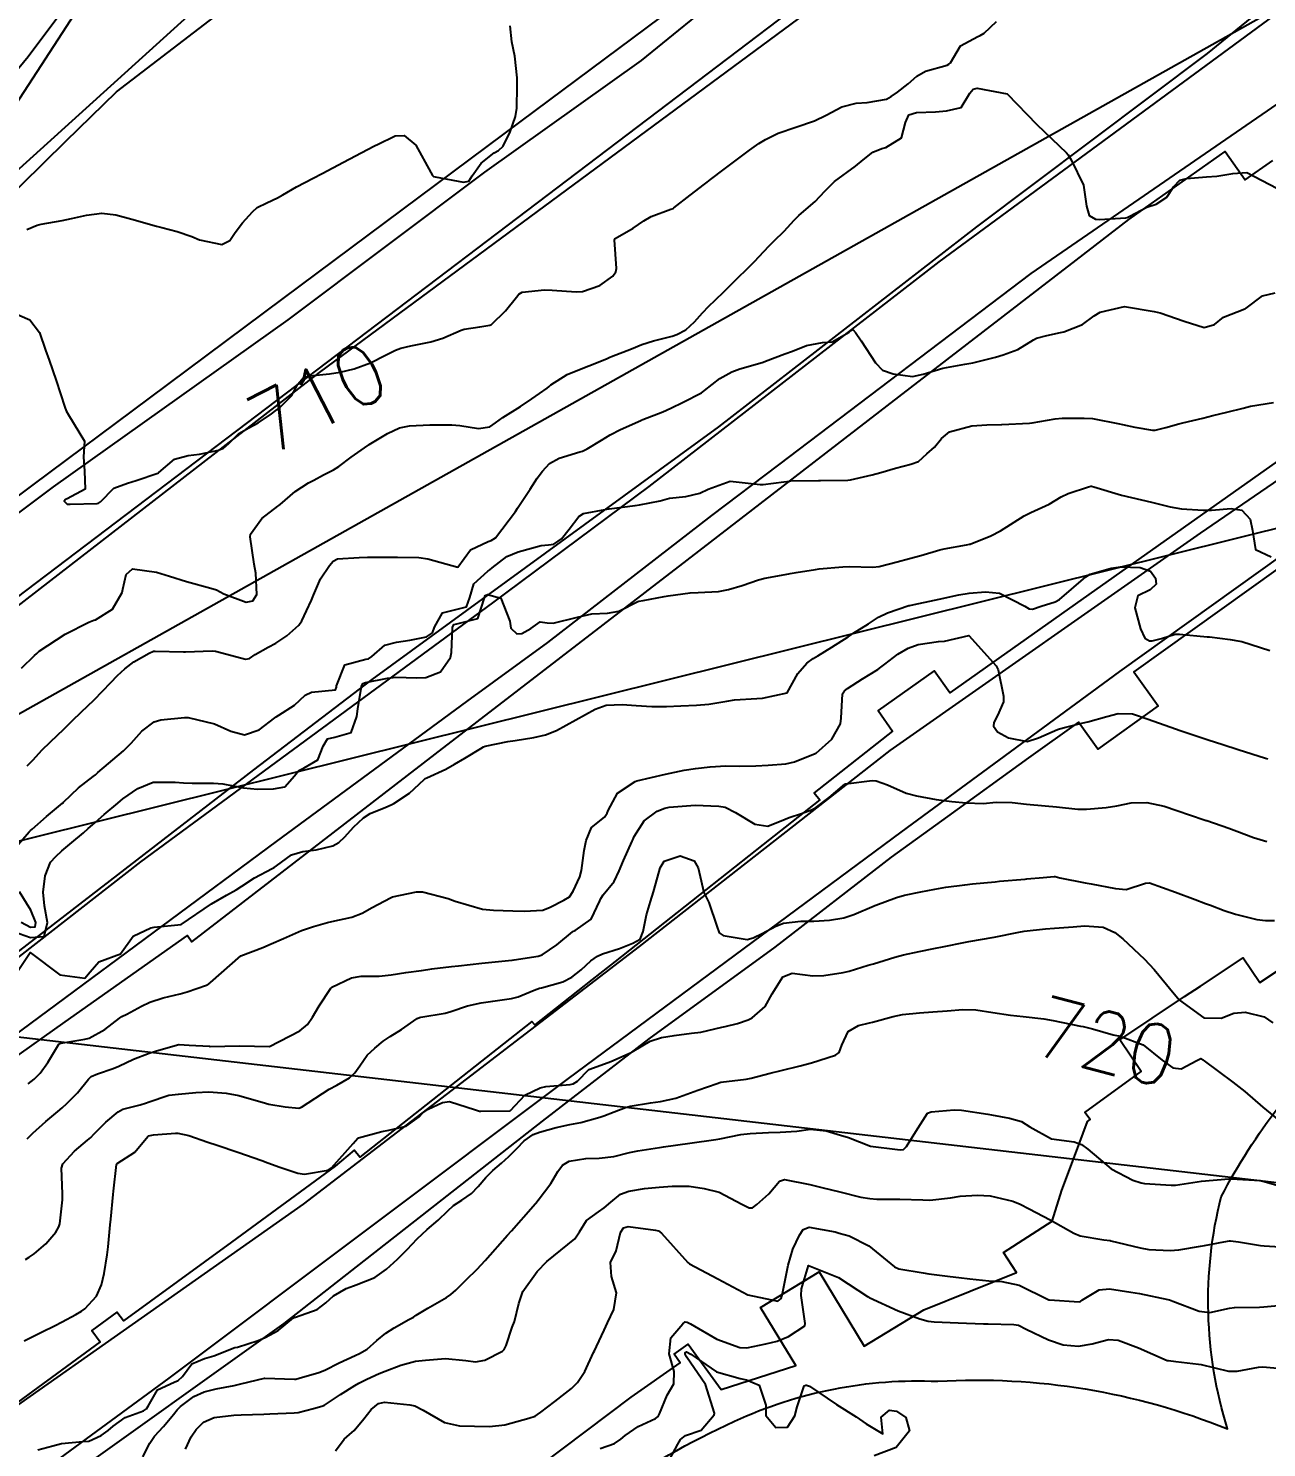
# Model space of a CAD drawing. Header units: metres. Extents: x 286371 to 293043, y 7462578 to 7466404.
# Drawn here: x 291784.8 to 291867.1, y 7463232.4 to 7463326.7 of the extents above; entities that cross this region are included whole.
import ezdxf
from ezdxf.enums import TextEntityAlignment as Align

# ---------------------------------------------------------------- set-up
doc = ezdxf.new("R2010")
doc.units = ezdxf.units.M
doc.header["$MEASUREMENT"] = 0
doc.linetypes.add('CONTINUO', pattern=[0])
for name, color, linetype in [('Cotas', 45, 'Continuous'), ('Curvas de Nivel 1m', 11, 'Continuous'), ('Curvas de Nivel 5m', 15, 'Continuous'), ('Edificações', 30, 'Continuous'), ('TEXTO', 45, 'Continuous'), ('Vias primárias', 230, 'Continuous')]:
    doc.layers.add(name, color=color, linetype=linetype)
doc.styles.add('Style-STANDARD', font='STANDARD.shx')

msp = doc.modelspace()

# ---------------------------------------------------------------- linework, layer by layer
at = {"layer": 'Curvas de Nivel 1m', "flags": 128}
for points, elevation in [([(291784.731, 7463313.309), (291785.406, 7463313.581), (291785.689, 7463313.657), (291787.066, 7463313.901), (291787.695, 7463314.026), (291788.701, 7463314.248), (291789.701, 7463314.382), (291790.649, 7463314.271), (291791.696, 7463313.99), (291793.346, 7463313.523), (291793.688, 7463313.426), (291794.704, 7463313.159), (291795.679, 7463312.83), (291796.188, 7463312.625), (291797.672, 7463312.3), (291798.207, 7463312.575), (291798.569, 7463313.101), (291799.051, 7463313.737), (291799.705, 7463314.476), (291800.029, 7463314.76), (291800.663, 7463315.07), (291801.373, 7463315.406), (291801.722, 7463315.605), (291802.628, 7463316.143), (291803.739, 7463316.709), (291804.336, 7463317.013), (291805.756, 7463317.764), (291806.547, 7463318.188), (291807.772, 7463318.837), (291807.851, 7463318.875), (291808.008, 7463318.951), (291809.2, 7463319.516), (291809.783, 7463319.552), (291810.57, 7463318.913), (291811.561, 7463317.083), (291811.669, 7463316.896), (291811.743, 7463316.826), (291811.845, 7463316.79), (291813.736, 7463316.442), (291814.09, 7463316.507), (291814.298, 7463316.856), (291814.898, 7463317.7), (291815.765, 7463318.402), (291816.046, 7463318.552), (291816.37, 7463318.826), (291816.822, 7463319.786), (291817.171, 7463320.814), (291817.265, 7463321.36), (291817.296, 7463322.813), (291817.288, 7463323.367), (291817.126, 7463324.816), (291816.934, 7463325.763), (291816.825, 7463326.82)], 709), ([(291784.372, 7463284.182), (291785.25, 7463285.021), (291785.396, 7463285.158), (291785.56, 7463285.3), (291787.271, 7463286.425), (291788.857, 7463287.241), (291789.169, 7463287.353), (291789.286, 7463287.392), (291790.418, 7463288.097), (291791.051, 7463289.208), (291791.104, 7463289.421), (291791.332, 7463290.404), (291791.755, 7463290.781), (291793.335, 7463290.544), (291794.202, 7463290.291), (291795.326, 7463289.932), (291796.95, 7463289.49), (291797.318, 7463289.368), (291797.814, 7463289.107), (291799.306, 7463288.563), (291799.737, 7463288.648), (291799.994, 7463289.074), (291799.929, 7463290.481), (291799.835, 7463291.077), (291799.564, 7463292.889), (291799.592, 7463293.081), (291800.346, 7463294.113), (291801.402, 7463294.931), (291801.472, 7463294.985), (291801.551, 7463295.052), (291802.549, 7463295.906), (291803.426, 7463296.48), (291803.779, 7463296.669), (291804.434, 7463297.009), (291805.088, 7463297.351), (291805.443, 7463297.571), (291806.259, 7463298.175), (291807.376, 7463298.966), (291807.428, 7463299.001), (291807.465, 7463299.023), (291808.67, 7463299.753), (291809.482, 7463300.14), (291810.152, 7463300.256), (291811.485, 7463300.326), (291812.955, 7463300.344), (291813.485, 7463300.284), (291814.732, 7463300.099), (291815.485, 7463300.204), (291815.861, 7463300.456), (291816.344, 7463300.822), (291817.505, 7463301.553), (291818.256, 7463302.051), (291819.274, 7463302.778), (291819.413, 7463302.889), (291819.527, 7463302.981), (291820.617, 7463303.679), (291821.544, 7463304.061), (291822.042, 7463304.242), (291823.216, 7463304.72), (291823.455, 7463304.816), (291823.556, 7463304.86), (291824.874, 7463305.385), (291825.569, 7463305.658), (291826.334, 7463305.912), (291827.578, 7463306.228), (291827.896, 7463306.333), (291828.484, 7463306.641), (291829.062, 7463307.162), (291829.601, 7463307.764), (291830.019, 7463308.207), (291830.43, 7463308.612), (291831.034, 7463309.192), (291831.632, 7463309.788), (291832.037, 7463310.189), (291832.443, 7463310.582), (291833.046, 7463311.18), (291833.663, 7463311.835), (291834.018, 7463312.21), (291834.367, 7463312.554), (291835.027, 7463313.201), (291835.695, 7463313.925), (291835.99, 7463314.24), (291836.324, 7463314.525), (291837.075, 7463315.152), (291837.724, 7463315.855), (291838.374, 7463316.492), (291839.75, 7463317.504), (291840.275, 7463317.938), (291840.915, 7463318.447), (291841.515, 7463318.691), (291841.769, 7463318.748), (291842.808, 7463319.39), (291843.089, 7463320.415), (291843.307, 7463320.907), (291843.804, 7463321.07), (291845.067, 7463321.124), (291845.806, 7463321.175), (291846.777, 7463321.393), (291847.361, 7463322.351), (291847.566, 7463322.611), (291847.829, 7463322.681), (291849.824, 7463322.314), (291851.794, 7463320.284), (291853.766, 7463318.384), (291853.871, 7463318.253), (291854.084, 7463317.924), (291854.899, 7463316.237), (291855.097, 7463314.85), (291855.275, 7463314.231), (291855.701, 7463313.988), (291855.958, 7463313.962), (291857.702, 7463314.087), (291857.791, 7463314.105), (291857.981, 7463314.19), (291859.099, 7463314.787), (291859.716, 7463314.977), (291860.428, 7463315.449), (291860.905, 7463316.147), (291861.3, 7463316.582), (291861.742, 7463316.692), (291863.064, 7463316.795), (291863.745, 7463316.852), (291864.812, 7463317.025), (291865.749, 7463317.079), (291867.734, 7463316.044)], 711), ([(291784.757, 7463277.693), (291785.146, 7463278.1), (291785.724, 7463278.727), (291786.299, 7463279.287), (291786.748, 7463279.704), (291787.177, 7463280.122), (291787.753, 7463280.698), (291788.335, 7463281.257), (291789.207, 7463282.084), (291790.305, 7463283.218), (291790.759, 7463283.684), (291791.238, 7463284.13), (291791.842, 7463284.598), (291792.861, 7463285.18), (291793.137, 7463285.295), (291793.256, 7463285.314), (291795.133, 7463285.269), (291795.256, 7463285.267), (291797.04, 7463285.335), (291797.257, 7463285.314), (291798.012, 7463285.103), (291799.249, 7463284.764), (291799.509, 7463284.822), (291799.898, 7463285.075), (291800.756, 7463285.567), (291801.266, 7463285.834), (291801.996, 7463286.321), (291802.788, 7463287.032), (291802.994, 7463287.323), (291803.298, 7463287.985), (291803.634, 7463288.694), (291803.771, 7463289.018), (291804.235, 7463290.106), (291804.82, 7463291.002), (291805.067, 7463291.28), (291805.351, 7463291.427), (291806.793, 7463291.533), (291807.353, 7463291.55), (291808.742, 7463291.555), (291809.353, 7463291.542), (291810.751, 7463291.516), (291811.352, 7463291.443), (291813.344, 7463290.874), (291814.188, 7463292.035), (291815.37, 7463292.594), (291815.556, 7463292.657), (291815.862, 7463292.837), (291817.174, 7463294.582), (291817.317, 7463294.806), (291817.406, 7463294.94), (291818.15, 7463296.066), (291818.624, 7463296.787), (291818.965, 7463297.257), (291819.449, 7463297.755), (291820.091, 7463298.128), (291821.461, 7463298.534), (291821.622, 7463298.582), (291821.935, 7463298.737), (291822.886, 7463299.31), (291823.478, 7463299.661), (291824.163, 7463300.025), (291825.493, 7463300.63), (291825.529, 7463300.648), (291825.626, 7463300.682), (291826.966, 7463301.198), (291827.506, 7463301.431), (291828.317, 7463301.837), (291829.522, 7463302.46), (291829.617, 7463302.529), (291829.727, 7463302.621), (291830.743, 7463303.4), (291831.543, 7463303.848), (291832.087, 7463304.045), (291833.553, 7463304.478), (291833.618, 7463304.499), (291833.783, 7463304.561), (291835.066, 7463305.038), (291835.565, 7463305.232), (291836.495, 7463305.596), (291837.573, 7463305.797), (291838.22, 7463305.849), (291839.332, 7463306.478), (291839.457, 7463306.605), (291839.587, 7463306.652), (291839.765, 7463306.472), (291840.126, 7463305.916), (291841.079, 7463304.452), (291841.547, 7463303.964), (291842.262, 7463303.715), (291843.541, 7463303.54), (291844.258, 7463303.689), (291845.55, 7463304.09), (291847.026, 7463304.355), (291847.556, 7463304.452), (291849.054, 7463304.829), (291849.564, 7463304.972), (291850.534, 7463305.336), (291851.58, 7463305.985), (291851.774, 7463306.088), (291852.465, 7463306.271), (291853.379, 7463306.465), (291853.588, 7463306.511), (291854.835, 7463306.996), (291855.604, 7463307.573), (291856.01, 7463307.814), (291857.614, 7463308.194), (291859.6, 7463307.868), (291859.996, 7463307.761), (291861.59, 7463307.224), (291862.913, 7463306.785), (291863.588, 7463307.003), (291864.2, 7463307.491), (291865.604, 7463308.038), (291865.634, 7463308.044), (291865.69, 7463308.073), (291866.782, 7463308.891), (291867.62, 7463309.096)], 712), ([(291784.048, 7463272.331), (291784.876, 7463273.307), (291784.979, 7463273.403), (291785.077, 7463273.49), (291786.045, 7463274.335), (291787.103, 7463275.215), (291787.137, 7463275.241), (291787.168, 7463275.273), (291788.151, 7463276.226), (291789.13, 7463276.974), (291789.284, 7463277.09), (291789.455, 7463277.24), (291791.156, 7463278.697), (291791.655, 7463279.197), (291792.36, 7463280.003), (291793.185, 7463280.603), (291793.619, 7463280.736), (291795.19, 7463280.9), (291795.437, 7463280.894), (291797.185, 7463280.485), (291798.278, 7463279.998), (291799.174, 7463279.742), (291800.161, 7463280.088), (291801.191, 7463280.874), (291801.296, 7463280.95), (291801.475, 7463281.05), (291802.513, 7463281.726), (291803.215, 7463282.391), (291803.643, 7463282.593), (291805.22, 7463282.746), (291805.292, 7463282.924), (291805.302, 7463282.993), (291805.838, 7463284.393), (291807.251, 7463284.782), (291807.409, 7463284.804), (291807.649, 7463284.959), (291808.509, 7463285.702), (291809.268, 7463285.894), (291810.167, 7463286.025), (291811.274, 7463286.257), (291811.663, 7463286.514), (291811.796, 7463286.897), (291812.337, 7463287.851), (291813.302, 7463288.085), (291813.918, 7463288.252), (291814.148, 7463288.862), (291814.418, 7463289.767), (291815.341, 7463290.615), (291815.482, 7463290.703), (291815.639, 7463290.84), (291816.595, 7463291.586), (291817.36, 7463291.91), (291818.893, 7463292.31), (291819.368, 7463292.364), (291819.726, 7463292.412), (291820.239, 7463292.761), (291820.738, 7463293.4), (291821.397, 7463294.247), (291821.703, 7463294.437), (291823.145, 7463294.718), (291823.37, 7463294.75), (291823.405, 7463294.756), (291825.118, 7463294.98), (291825.409, 7463295.018), (291826.78, 7463295.297), (291827.416, 7463295.462), (291828.492, 7463295.564), (291829.421, 7463295.786), (291829.984, 7463296.058), (291831.434, 7463296.594), (291833.431, 7463296.372), (291833.624, 7463296.368), (291835, 7463296.541), (291835.369, 7463296.601), (291835.435, 7463296.607), (291837.311, 7463296.632), (291837.436, 7463296.635), (291839.242, 7463296.663), (291839.428, 7463296.686), (291840.866, 7463297.023), (291841.439, 7463297.177), (291842.41, 7463297.464), (291843.444, 7463297.72), (291843.948, 7463297.906), (291844.501, 7463298.399), (291844.994, 7463298.861), (291845.475, 7463299.419), (291846.002, 7463299.859), (291847.483, 7463300.26), (291848.479, 7463300.335), (291849.446, 7463300.354), (291849.485, 7463300.356), (291851.321, 7463300.452), (291851.487, 7463300.473), (291853.012, 7463300.741), (291853.492, 7463300.784), (291854.943, 7463300.782), (291855.492, 7463300.748), (291857.281, 7463300.404), (291857.486, 7463300.355), (291858.313, 7463300.182), (291859.481, 7463299.979), (291859.666, 7463299.977), (291860.356, 7463300.151), (291861.231, 7463300.395), (291861.489, 7463300.462), (291862.827, 7463300.781), (291863.497, 7463300.951), (291864.407, 7463301.184), (291865.505, 7463301.449), (291865.999, 7463301.575), (291867.511, 7463301.823)], 713), ([(291783.477, 7463266.824), (291784.964, 7463266.29), (291785.887, 7463266.369), (291786.103, 7463267.288), (291785.899, 7463268.393), (291785.824, 7463269.292), (291785.937, 7463270.384), (291786.301, 7463271.286), (291786.654, 7463271.677), (291787.055, 7463272.036), (291787.725, 7463272.603), (291788.489, 7463273.253), (291788.806, 7463273.521), (291789.082, 7463273.763), (291789.875, 7463274.45), (291790.779, 7463275.219), (291790.953, 7463275.37), (291791.108, 7463275.491), (291792.099, 7463276.175), (291793.125, 7463276.601), (291794.573, 7463276.603), (291795.125, 7463276.563), (291795.716, 7463276.545), (291797.125, 7463276.537), (291797.742, 7463276.488), (291799.121, 7463276.236), (291800.039, 7463276.147), (291801.116, 7463276.155), (291801.861, 7463276.301), (291802.515, 7463277.034), (291802.787, 7463277.382), (291803.142, 7463277.557), (291804.058, 7463278.099), (291804.416, 7463279.006), (291804.693, 7463279.48), (291805.173, 7463279.604), (291806.26, 7463279.896), (291806.65, 7463280.973), (291806.704, 7463281.47), (291806.944, 7463282.969), (291807.033, 7463283.161), (291807.228, 7463283.235), (291808.672, 7463283.503), (291809.234, 7463283.571), (291810.603, 7463283.544), (291811.234, 7463283.566), (291812.207, 7463283.923), (291812.857, 7463284.88), (291812.924, 7463285.214), (291812.994, 7463286.879), (291813.083, 7463287.082), (291813.288, 7463287.129), (291814.673, 7463287.474), (291815.125, 7463288.847), (291815.164, 7463288.999), (291815.318, 7463289.078), (291816.212, 7463288.831), (291816.814, 7463287.299), (291816.875, 7463286.821), (291817.279, 7463286.445), (291817.603, 7463286.484), (291818.193, 7463286.801), (291818.828, 7463287.255), (291819.29, 7463287.189), (291819.681, 7463287.167), (291821.296, 7463287.56), (291822.25, 7463287.775), (291823.296, 7463287.825), (291824.052, 7463287.95), (291825.303, 7463288.592), (291825.365, 7463288.622), (291825.649, 7463288.679), (291827.044, 7463288.924), (291827.31, 7463288.97), (291828.773, 7463289.175), (291829.313, 7463289.2), (291830.66, 7463289.259), (291831.316, 7463289.39), (291832.23, 7463289.671), (291833.326, 7463290.043), (291833.728, 7463290.159), (291835.333, 7463290.442), (291835.41, 7463290.456), (291835.826, 7463290.527), (291837.109, 7463290.736), (291837.338, 7463290.765), (291838.91, 7463290.911), (291839.341, 7463290.918), (291840.907, 7463290.885), (291841.341, 7463290.932), (291842.535, 7463291.238), (291843.35, 7463291.456), (291844.091, 7463291.665), (291845.359, 7463292.033), (291845.644, 7463292.096), (291847.134, 7463292.358), (291847.318, 7463292.402), (291847.365, 7463292.42), (291848.742, 7463292.966), (291849.378, 7463293.285), (291850.952, 7463294.293), (291851.398, 7463294.516), (291852.61, 7463295.062), (291853.413, 7463295.548), (291853.883, 7463295.782), (291855.235, 7463296.227), (291855.383, 7463296.267), (291855.425, 7463296.263), (291855.593, 7463296.222), (291857.416, 7463295.67), (291858.093, 7463295.505), (291859.41, 7463295.197), (291860.661, 7463294.889), (291861.404, 7463294.765), (291862.85, 7463294.665), (291863.403, 7463294.669), (291864.705, 7463294.785), (291865.403, 7463294.675), (291865.977, 7463294.066), (291866.12, 7463293.326), (291866.314, 7463292.06), (291867.357, 7463291.572)], 714), ([(291784.813, 7463256.573), (291785.221, 7463256.895), (291785.611, 7463257.293), (291786.125, 7463257.994), (291786.853, 7463259.215), (291786.885, 7463259.243), (291786.988, 7463259.272), (291788.575, 7463259.532), (291788.86, 7463259.618), (291789.904, 7463260.194), (291790.88, 7463260.93), (291791.049, 7463261.044), (291791.36, 7463261.207), (291792.345, 7463261.74), (291792.896, 7463261.998), (291793.793, 7463262.279), (291794.905, 7463262.546), (291795.375, 7463262.679), (291796.657, 7463263.128), (291796.822, 7463263.22), (291796.917, 7463263.301), (291798.944, 7463265.084), (291800.395, 7463265.62), (291800.956, 7463265.863), (291801.77, 7463266.235), (291802.97, 7463266.766), (291803.161, 7463266.832), (291803.768, 7463267.013), (291804.692, 7463267.285), (291804.979, 7463267.349), (291806.318, 7463267.641), (291806.988, 7463267.915), (291807.661, 7463268.287), (291808.888, 7463268.936), (291808.964, 7463268.976), (291809.005, 7463268.989), (291810.602, 7463269.319), (291811.011, 7463269.335), (291812.716, 7463268.879), (291813.003, 7463268.772), (291813.166, 7463268.708), (291814.994, 7463268.176), (291815.709, 7463268.118), (291816.993, 7463268.069), (291817.759, 7463268.036), (291818.994, 7463268.118), (291819.477, 7463268.297), (291820.385, 7463268.764), (291820.767, 7463268.998), (291821.013, 7463269.373), (291821.446, 7463270.33), (291821.559, 7463270.747), (291821.732, 7463272.067), (291821.869, 7463272.742), (291822.228, 7463273.586), (291823.087, 7463274.274), (291823.267, 7463274.546), (291823.33, 7463274.721), (291823.955, 7463275.869), (291825.123, 7463276.655), (291825.246, 7463276.692), (291827.131, 7463277.138), (291828.377, 7463277.395), (291829.137, 7463277.509), (291830.116, 7463277.633), (291831.14, 7463277.681), (291832.056, 7463277.665), (291833.141, 7463277.689), (291833.963, 7463277.731), (291835.143, 7463277.823), (291835.704, 7463277.967), (291837.075, 7463278.506), (291837.132, 7463278.527), (291837.155, 7463278.543), (291838.189, 7463279.469), (291838.758, 7463280.481), (291838.816, 7463280.854), (291838.899, 7463282.479), (291839.022, 7463282.672), (291839.219, 7463282.817), (291840.229, 7463283.459), (291841.239, 7463284.095), (291841.443, 7463284.239), (291841.699, 7463284.438), (291842.58, 7463285.098), (291843.26, 7463285.504), (291843.917, 7463285.752), (291845.268, 7463285.948), (291845.667, 7463285.979), (291847.274, 7463286.354), (291849.106, 7463284.327), (291849.24, 7463284.059), (291849.59, 7463282.319), (291849.59, 7463281.937), (291849.195, 7463281.037), (291848.954, 7463280.561), (291848.918, 7463280.328), (291849.178, 7463279.946), (291849.927, 7463279.559), (291851.169, 7463279.314), (291851.906, 7463279.551), (291853.182, 7463280.103), (291853.304, 7463280.14), (291853.733, 7463280.256), (291854.886, 7463280.542), (291855.19, 7463280.608), (291856.44, 7463280.971), (291857.198, 7463281.166), (291858.159, 7463281.146), (291859.193, 7463280.793), (291861.004, 7463280.137), (291861.143, 7463280.095), (291861.183, 7463280.081), (291861.258, 7463280.059), (291863.174, 7463279.422), (291864.162, 7463279.097), (291865.165, 7463278.779), (291866.993, 7463278.201), (291867.146, 7463278.152)], 716), ([(291784.759, 7463252.935), (291784.948, 7463253.115), (291785.127, 7463253.299), (291785.995, 7463254.067), (291786.786, 7463254.738), (291787.077, 7463254.982), (291787.397, 7463255.265), (291788.085, 7463255.975), (291788.819, 7463256.893), (291789.003, 7463257.06), (291789.416, 7463257.236), (291790.453, 7463257.597), (291790.832, 7463257.757), (291791.822, 7463258.217), (291792.846, 7463258.622), (291793.277, 7463258.749), (291794.729, 7463259.156), (291794.829, 7463259.18), (291794.855, 7463259.185), (291795.521, 7463259.144), (291796.853, 7463259.067), (291796.91, 7463259.066), (291798.854, 7463259.094), (291800.854, 7463259.064), (291802.87, 7463260.1), (291803.374, 7463260.52), (291803.704, 7463261.012), (291804.138, 7463261.763), (291804.913, 7463262.918), (291804.948, 7463262.96), (291804.986, 7463262.993), (291806.284, 7463263.614), (291806.925, 7463263.719), (291808.138, 7463263.735), (291808.927, 7463263.808), (291809.891, 7463263.959), (291810.932, 7463264.109), (291811.627, 7463264.201), (291812.936, 7463264.359), (291813.394, 7463264.411), (291814.94, 7463264.586), (291815.172, 7463264.609), (291816.944, 7463264.791), (291816.965, 7463264.793), (291817.09, 7463264.812), (291818.685, 7463265.051), (291818.949, 7463265.141), (291819.932, 7463265.797), (291820.973, 7463266.664), (291821.024, 7463266.703), (291821.137, 7463266.752), (291822.205, 7463267.517), (291822.785, 7463268.728), (291822.846, 7463268.887), (291823.01, 7463269.118), (291823.726, 7463270.012), (291824.069, 7463270.709), (291824.347, 7463271.402), (291824.938, 7463272.696), (291824.979, 7463272.782), (291825.068, 7463272.988), (291825.732, 7463274.037), (291826.593, 7463274.672), (291827.097, 7463274.869), (291827.376, 7463274.937), (291829.101, 7463275.071), (291830.68, 7463275.021), (291831.099, 7463274.94), (291831.783, 7463274.584), (291833.083, 7463273.814), (291833.939, 7463273.694), (291835.088, 7463274.139), (291835.358, 7463274.263), (291836.175, 7463274.518), (291836.847, 7463274.759), (291837.1, 7463274.892), (291838.02, 7463275.581), (291839.06, 7463276.475), (291839.101, 7463276.499), (291839.125, 7463276.504), (291840.865, 7463276.711), (291841.128, 7463276.705), (291841.878, 7463276.433), (291843.116, 7463275.874), (291843.812, 7463275.705), (291845.11, 7463275.453), (291846.155, 7463275.322), (291847.107, 7463275.232), (291848.245, 7463275.199), (291849.109, 7463275.288), (291850.155, 7463275.262), (291851.107, 7463275.144), (291852.351, 7463275.03), (291853.105, 7463274.971), (291854.525, 7463274.82), (291855.103, 7463274.809), (291856.394, 7463274.926), (291857.106, 7463275.024), (291858.07, 7463275.23), (291859.11, 7463275.265), (291860.256, 7463275.002), (291861.096, 7463274.728), (291862.918, 7463274.108), (291863.043, 7463274.065), (291863.083, 7463274.051), (291864.54, 7463273.549), (291865.073, 7463273.352), (291866.194, 7463272.93), (291867.063, 7463272.67)], 717), ([(291784.638, 7463244.918), (291784.878, 7463245.063), (291785.211, 7463245.296), (291785.984, 7463245.955), (291786.666, 7463246.732), (291786.864, 7463247.079), (291786.915, 7463247.271), (291787.095, 7463248.872), (291787.109, 7463249.268), (291787.031, 7463250.968), (291787.127, 7463251.269), (291787.889, 7463252.115), (291788.758, 7463252.827), (291788.981, 7463253.021), (291789.186, 7463253.238), (291789.968, 7463254.035), (291790.787, 7463254.72), (291791.116, 7463254.883), (291792.258, 7463255.192), (291792.675, 7463255.307), (291792.797, 7463255.352), (291794.151, 7463255.817), (291794.805, 7463255.901), (291795.948, 7463255.996), (291796.808, 7463256.048), (291797.962, 7463255.952), (291798.805, 7463255.801), (291800.572, 7463255.293), (291800.797, 7463255.235), (291801.883, 7463255.048), (291802.793, 7463254.965), (291802.967, 7463255.031), (291804.813, 7463256.225), (291805.312, 7463256.491), (291806.147, 7463256.975), (291806.501, 7463257.297), (291806.836, 7463257.78), (291807.33, 7463258.474), (291807.832, 7463258.95), (291808.403, 7463259.399), (291808.866, 7463259.718), (291809.605, 7463260.191), (291810.651, 7463260.908), (291810.808, 7463260.982), (291810.886, 7463261.002), (291812.503, 7463261.267), (291812.892, 7463261.379), (291813.992, 7463261.764), (291814.901, 7463261.958), (291815.667, 7463262.068), (291816.905, 7463262.241), (291817.36, 7463262.355), (291818.424, 7463262.792), (291818.778, 7463262.924), (291818.917, 7463262.957), (291820.333, 7463263.353), (291820.928, 7463263.662), (291821.54, 7463264.14), (291822.183, 7463264.736), (291822.617, 7463265.061), (291822.951, 7463265.198), (291824.094, 7463265.57), (291824.962, 7463265.917), (291825.469, 7463266.184), (291825.667, 7463266.684), (291825.877, 7463267.795), (291826.144, 7463268.677), (291826.354, 7463269.335), (291826.721, 7463270.669), (291826.796, 7463270.91), (291827.044, 7463271.352), (291828.124, 7463271.717), (291829.045, 7463271.394), (291829.321, 7463270.911), (291829.372, 7463270.628), (291829.677, 7463269.285), (291830.02, 7463268.619), (291830.555, 7463267.036), (291830.71, 7463266.608), (291830.971, 7463266.424), (291832.563, 7463266.167), (291832.97, 7463266.28), (291833.567, 7463266.556), (291834.472, 7463267.052), (291834.985, 7463267.243), (291836.12, 7463267.384), (291836.987, 7463267.381), (291838.041, 7463267.435), (291838.991, 7463267.606), (291839.641, 7463267.818), (291841.003, 7463268.403), (291841.033, 7463268.415), (291841.108, 7463268.443), (291842.477, 7463268.958), (291843.014, 7463269.105), (291844.094, 7463269.322), (291845.021, 7463269.504), (291845.766, 7463269.63), (291847.026, 7463269.79), (291847.524, 7463269.847), (291849.028, 7463269.999), (291849.32, 7463270.028), (291851.032, 7463270.173), (291851.14, 7463270.184), (291852.219, 7463270.277), (291852.942, 7463270.349), (291853.026, 7463270.34), (291853.33, 7463270.26), (291855.019, 7463269.914), (291855.4, 7463269.847), (291857.014, 7463269.54), (291857.733, 7463269.474), (291859.02, 7463269.895), (291859.278, 7463269.913), (291861.011, 7463269.302), (291862.309, 7463268.82), (291863.001, 7463268.558), (291863.325, 7463268.434), (291864.23, 7463268.096), (291864.99, 7463267.845), (291866.418, 7463267.488), (291866.985, 7463267.429), (291867.592, 7463267.429)], 718), ([(291784.35, 7463267.314), (291784.977, 7463266.973), (291785.285, 7463266.993), (291785.338, 7463267.299), (291784.996, 7463268.097), (291784.251, 7463269.316)], 713), ([(291784.557, 7463239.519), (291785.752, 7463240.101), (291786.573, 7463240.505), (291787.077, 7463240.766), (291787.99, 7463241.253), (291788.364, 7463241.471), (291788.59, 7463241.631), (291789.358, 7463242.478), (291789.69, 7463243.228), (291789.875, 7463243.976), (291790.072, 7463245.223), (291790.128, 7463245.747), (291790.275, 7463247.22), (291790.311, 7463247.589), (291790.462, 7463249.218), (291790.484, 7463249.441), (291790.68, 7463251.215), (291790.7, 7463251.25), (291790.735, 7463251.279), (291791.897, 7463252.047), (291792.763, 7463253.083), (291792.817, 7463253.13), (291793.152, 7463253.179), (291794.612, 7463253.311), (291794.766, 7463253.307), (291795.481, 7463253.144), (291796.758, 7463252.71), (291797.364, 7463252.506), (291798.748, 7463252.035), (291800.332, 7463251.478), (291800.738, 7463251.339), (291801.541, 7463251.052), (291802.728, 7463250.653), (291803.173, 7463250.582), (291804.732, 7463250.841), (291804.973, 7463251), (291806.407, 7463252.619), (291806.72, 7463252.965), (291806.764, 7463252.989), (291808.301, 7463253.411), (291808.773, 7463253.501), (291809.927, 7463253.767), (291810.786, 7463254.388), (291811.038, 7463254.653), (291811.376, 7463254.896), (291812.337, 7463255.345), (291812.802, 7463255.396), (291814.516, 7463254.849), (291814.793, 7463254.755), (291814.877, 7463254.759), (291816.794, 7463254.791), (291816.813, 7463254.795), (291816.858, 7463254.813), (291817.79, 7463255.82), (291818.817, 7463256.317), (291819.199, 7463256.398), (291820.821, 7463256.528), (291821.006, 7463256.567), (291821.287, 7463256.747), (291822.041, 7463257.531), (291822.841, 7463257.824), (291823.502, 7463258.056), (291824.853, 7463258.653), (291824.883, 7463258.665), (291824.922, 7463258.693), (291826.122, 7463259.419), (291826.869, 7463259.648), (291827.728, 7463259.795), (291828.874, 7463259.934), (291829.486, 7463260.015), (291830.88, 7463260.331), (291831.096, 7463260.385), (291831.932, 7463260.589), (291832.637, 7463260.829), (291832.89, 7463260.956), (291833.756, 7463261.702), (291834.23, 7463262.548), (291834.931, 7463263.681), (291835.545, 7463263.915), (291836.933, 7463263.758), (291837.66, 7463263.763), (291838.934, 7463263.97), (291839.339, 7463264.065), (291840.606, 7463264.45), (291840.859, 7463264.532), (291840.946, 7463264.554), (291842.381, 7463264.988), (291842.949, 7463265.139), (291843.984, 7463265.369), (291844.957, 7463265.556), (291845.643, 7463265.692), (291846.958, 7463265.956), (291847.289, 7463266.019), (291848.964, 7463266.324), (291850.612, 7463266.657), (291850.97, 7463266.713), (291852.376, 7463266.87), (291852.974, 7463266.922), (291854.221, 7463267), (291854.976, 7463267.058), (291856.213, 7463266.979), (291856.97, 7463266.63), (291857.5, 7463266.196), (291858.944, 7463264.846), (291859.581, 7463264.165), (291860.91, 7463262.552), (291861.285, 7463262.139), (291862.887, 7463260.957), (291864.041, 7463260.943), (291864.892, 7463261.259), (291865.637, 7463261.329), (291866.889, 7463261.032), (291867.463, 7463260.623)], 719), ([(291792.433, 7463231.802), (291792.905, 7463232.72), (291793.219, 7463233.173), (291793.811, 7463233.817), (291794.476, 7463234.619), (291794.71, 7463234.922), (291794.935, 7463235.148), (291795.814, 7463235.815), (291796.499, 7463236.128), (291797.301, 7463236.314), (291798.506, 7463236.554), (291798.946, 7463236.649), (291800.514, 7463237.039), (291800.536, 7463237.042), (291802.513, 7463236.956), (291802.583, 7463236.964), (291802.809, 7463237.03), (291804.12, 7463237.41), (291804.522, 7463237.564), (291805.473, 7463238.047), (291806.538, 7463238.547), (291806.831, 7463238.679), (291807.321, 7463238.963), (291807.977, 7463239.529), (291808.56, 7463240.012), (291809.117, 7463240.385), (291810.103, 7463240.922), (291810.401, 7463241.093), (291810.578, 7463241.205), (291811.362, 7463241.675), (291812.597, 7463242.389), (291812.889, 7463242.581), (291813.217, 7463242.865), (291813.915, 7463243.555), (291814.625, 7463244.261), (291815.158, 7463244.837), (291816.66, 7463246.537), (291816.905, 7463246.811), (291818.35, 7463248.45), (291818.642, 7463248.785), (291818.668, 7463248.812), (291818.695, 7463248.846), (291819.532, 7463249.952), (291819.996, 7463250.765), (291820.309, 7463251.185), (291820.738, 7463251.438), (291821.85, 7463251.629), (291822.738, 7463251.645), (291823.703, 7463251.747), (291824.744, 7463252.017), (291825.294, 7463252.138), (291826.749, 7463252.358), (291827.011, 7463252.4), (291828.754, 7463252.634), (291830.492, 7463252.874), (291830.759, 7463252.92), (291832.135, 7463253.212), (291832.765, 7463253.288), (291833.983, 7463253.339), (291834.766, 7463253.368), (291835.856, 7463253.439), (291836.77, 7463253.561), (291837.812, 7463253.455), (291838.764, 7463253.177), (291839.29, 7463253.002), (291840.754, 7463252.444), (291842.538, 7463252.206), (291842.751, 7463252.188), (291842.941, 7463252.222), (291843.144, 7463252.409), (291843.768, 7463253.401), (291844.382, 7463254.39), (291844.538, 7463254.638), (291844.789, 7463254.725), (291846.308, 7463254.844), (291846.791, 7463254.822), (291848.552, 7463254.564), (291848.787, 7463254.523), (291849.984, 7463254.306), (291850.781, 7463254.068), (291851.344, 7463253.718), (291852.764, 7463252.933), (291854.276, 7463252.727), (291854.759, 7463252.553), (291855.192, 7463252.228), (291856.735, 7463250.942), (291858.167, 7463250.183), (291858.721, 7463249.992), (291858.94, 7463249.952), (291860.72, 7463249.841), (291861.008, 7463249.852), (291862.724, 7463250.114), (291864.551, 7463250.263), (291864.727, 7463250.263), (291866.622, 7463250.16), (291866.725, 7463250.141), (291867.053, 7463250.05), (291868.358, 7463249.669)], 721), ([(291795.273, 7463232.31), (291795.646, 7463233.137), (291795.967, 7463233.626), (291796.469, 7463234.118), (291797.169, 7463234.419), (291798.476, 7463234.582), (291798.958, 7463234.606), (291800.478, 7463234.644), (291800.878, 7463234.658), (291802.479, 7463234.725), (291802.754, 7463234.756), (291803.767, 7463235.015), (291804.325, 7463235.169), (291804.488, 7463235.242), (291805.549, 7463235.938), (291806.508, 7463236.553), (291806.773, 7463236.707), (291807.309, 7463236.963), (291808.136, 7463237.334), (291808.522, 7463237.488), (291809.57, 7463237.887), (291810.533, 7463238.159), (291811.202, 7463238.237), (291812.536, 7463238.328), (291813.879, 7463238.202), (291814.533, 7463238.121), (291815.141, 7463238.229), (291816.319, 7463238.818), (291816.435, 7463238.927), (291816.55, 7463239.191), (291816.969, 7463240.408), (291817.116, 7463240.806), (291817.396, 7463241.999), (291817.678, 7463242.798), (291818.624, 7463244.105), (291819.271, 7463244.775), (291820.651, 7463245.914), (291821.121, 7463246.283), (291821.44, 7463246.743), (291821.901, 7463247.511), (291822.684, 7463248.085), (291823.074, 7463248.333), (291823.52, 7463248.712), (291824.158, 7463249.247), (291824.705, 7463249.446), (291825.758, 7463249.629), (291826.71, 7463249.722), (291827.584, 7463249.779), (291828.711, 7463249.785), (291829.7, 7463249.629), (291830.706, 7463249.376), (291832.2, 7463248.582), (291832.691, 7463248.339), (291832.917, 7463248.345), (291833.215, 7463248.567), (291833.996, 7463249.263), (291834.717, 7463250.104), (291835.046, 7463250.213), (291836.715, 7463249.889), (291837.528, 7463249.686), (291838.708, 7463249.402), (291840.107, 7463249.06), (291840.702, 7463248.952), (291841.183, 7463248.927), (291842.702, 7463248.924), (291844.227, 7463248.866), (291844.701, 7463248.859), (291846.058, 7463249.01), (291846.705, 7463249.116), (291847.861, 7463249.183), (291848.706, 7463249.133), (291850.214, 7463248.789), (291850.698, 7463248.59), (291851.289, 7463248.286), (291852.683, 7463247.545), (291854.251, 7463246.66), (291854.668, 7463246.491), (291856.24, 7463246.211), (291856.663, 7463246.165), (291856.71, 7463246.157), (291858.657, 7463245.692), (291859.239, 7463245.582), (291860.655, 7463245.518), (291861.228, 7463245.563), (291862.659, 7463245.79), (291862.929, 7463245.842), (291864.207, 7463246.091), (291864.592, 7463246.159), (291864.665, 7463246.16), (291865.181, 7463246.077), (291866.66, 7463245.841), (291866.899, 7463245.811), (291868.658, 7463245.718)], 722), ([(291805.229, 7463232.206), (291805.807, 7463232.984), (291806.153, 7463233.285), (291806.463, 7463233.55), (291807.104, 7463234.335), (291807.592, 7463234.958), (291808.091, 7463235.349), (291808.491, 7463235.437), (291810.157, 7463235.251), (291810.488, 7463235.19), (291811.04, 7463234.906), (291812.472, 7463234.09), (291813.469, 7463233.869), (291814.469, 7463233.854), (291815.464, 7463233.83), (291816.471, 7463233.929), (291818.062, 7463234.377), (291818.48, 7463234.52), (291818.65, 7463234.614), (291818.865, 7463234.779), (291819.783, 7463235.476), (291820.503, 7463236.03), (291820.905, 7463236.351), (291821.306, 7463236.743), (291821.792, 7463237.469), (291822.362, 7463238.727), (291822.421, 7463238.851), (291822.55, 7463239.129), (291823.073, 7463240.211), (291823.3, 7463240.714), (291823.702, 7463241.593), (291823.897, 7463242.705), (291823.552, 7463243.778), (291823.48, 7463244.712), (291823.872, 7463245.479), (291824.157, 7463246.702), (291824.356, 7463247.012), (291824.67, 7463247.112), (291826.483, 7463246.851), (291826.666, 7463246.806), (291826.873, 7463246.661), (291828.635, 7463244.721), (291828.738, 7463244.633), (291830.619, 7463243.633), (291832.604, 7463242.574), (291834.598, 7463242.155), (291834.824, 7463242.318), (291834.883, 7463242.54), (291835.174, 7463243.988), (291835.293, 7463244.535), (291835.587, 7463245.593), (291836.034, 7463246.524), (291836.287, 7463246.903), (291836.672, 7463247.061), (291838.417, 7463246.739), (291838.667, 7463246.67), (291839.337, 7463246.474), (291840.654, 7463245.812), (291842.359, 7463244.429), (291842.632, 7463244.282), (291844.254, 7463244.018), (291844.628, 7463243.97), (291846.043, 7463243.783), (291846.624, 7463243.718), (291847.341, 7463243.626), (291848.622, 7463243.501), (291849.482, 7463243.451), (291850.618, 7463243.2), (291852.553, 7463242.265), (291852.604, 7463242.239), (291852.635, 7463242.232), (291854.602, 7463242.108), (291854.701, 7463242.134), (291854.84, 7463242.231), (291855.936, 7463242.893), (291856.616, 7463242.968), (291858.043, 7463242.753), (291858.611, 7463242.655), (291860.502, 7463242.25), (291860.605, 7463242.225), (291860.829, 7463242.141), (291862.584, 7463241.472), (291863.287, 7463241.4), (291864.588, 7463241.686), (291864.934, 7463241.734), (291866.59, 7463241.752), (291866.877, 7463241.763), (291868.592, 7463241.915)], 723), ([(291822.81, 7463232.357), (291823.745, 7463232.705), (291824.183, 7463232.974), (291824.462, 7463233.216), (291825.33, 7463233.823), (291826.479, 7463234.344), (291826.654, 7463234.489), (291826.745, 7463234.661), (291827.256, 7463235.9), (291827.688, 7463236.647), (291827.708, 7463237.465), (291827.393, 7463238.652), (291827.492, 7463239.718), (291828.285, 7463240.639), (291828.446, 7463240.766), (291828.576, 7463240.76), (291828.798, 7463240.631), (291830.559, 7463239.624), (291832.071, 7463239.062), (291832.551, 7463239.041), (291833.803, 7463239.308), (291834.558, 7463239.482), (291835.303, 7463239.794), (291836.389, 7463240.517), (291836.42, 7463240.673), (291836.143, 7463242.521), (291836.174, 7463242.957), (291836.634, 7463244.514), (291838.623, 7463243.715), (291840.566, 7463242.455), (291840.604, 7463242.428), (291840.659, 7463242.398), (291842.59, 7463241.496), (291844.021, 7463240.965), (291844.581, 7463240.825), (291844.975, 7463240.782), (291846.579, 7463240.714), (291848.258, 7463240.65), (291848.579, 7463240.64), (291850.274, 7463240.604), (291850.578, 7463240.542), (291851.098, 7463240.287), (291852.564, 7463239.579), (291853.554, 7463239.254), (291854.558, 7463239.153), (291855.474, 7463239.302), (291856.562, 7463239.605), (291857.198, 7463239.558), (291858.547, 7463239.041), (291860.465, 7463238.216), (291860.535, 7463238.195), (291861.034, 7463238.137), (291862.532, 7463237.97), (291862.708, 7463237.935), (291864.525, 7463237.494), (291865.11, 7463237.491), (291866.53, 7463237.768), (291866.802, 7463237.778), (291868.528, 7463237.626)], 724)]:
    msp.add_lwpolyline(points, dxfattribs=dict(at, elevation=elevation))
at = {"layer": 'Curvas de Nivel 5m', "flags": 128}
for points, elevation in [([(291783.603, 7463307.89), (291784.937, 7463307.304), (291785.581, 7463306.456), (291785.979, 7463305.288), (291786.204, 7463304.635), (291786.675, 7463303.277), (291787.251, 7463301.516), (291787.338, 7463301.267), (291787.49, 7463301), (291788.562, 7463299.248), (291788.486, 7463298.212), (291788.565, 7463297.247), (291788.595, 7463296.069), (291787.406, 7463295.422), (291787.292, 7463295.38), (291787.217, 7463295.267), (291787.401, 7463295.061), (291787.605, 7463295.057), (291789.402, 7463295.099), (291789.5, 7463295.136), (291789.623, 7463295.231), (291790.505, 7463296.13), (291791.423, 7463296.465), (291791.981, 7463296.641), (291793.433, 7463297.116), (291793.47, 7463297.137), (291793.506, 7463297.173), (291794.547, 7463298.058), (291795.451, 7463298.304), (291796.196, 7463298.39), (291797.457, 7463298.653), (291797.783, 7463298.786), (291798.144, 7463299.104), (291798.801, 7463299.768), (291799.48, 7463300.144), (291800.098, 7463300.462), (291800.98, 7463301.062), (291801.27, 7463301.286), (291801.5, 7463301.465), (291802.3, 7463302.255), (291802.733, 7463303.036), (291803.093, 7463303.469), (291803.533, 7463303.596), (291804.83, 7463303.71), (291805.537, 7463303.827), (291806.462, 7463304.059), (291807.546, 7463304.445), (291808.551, 7463304.949), (291809.203, 7463305.296), (291809.562, 7463305.433), (291810.232, 7463305.589), (291811.568, 7463305.846), (291812.366, 7463306.089), (291813.58, 7463306.619), (291813.766, 7463306.677), (291814.806, 7463306.846), (291815.474, 7463306.948), (291815.587, 7463307.004), (291816.515, 7463307.906), (291817.238, 7463308.81), (291817.407, 7463309.018), (291817.619, 7463309.152), (291819.113, 7463309.29), (291819.622, 7463309.274), (291821.218, 7463309.153), (291821.621, 7463309.177), (291822.774, 7463309.58), (291823.636, 7463310.194), (291823.854, 7463310.499), (291823.887, 7463310.711), (291823.761, 7463312.625), (291823.805, 7463312.712), (291824.993, 7463313.387), (291825.692, 7463313.879), (291826.2, 7463314.173), (291827.504, 7463314.657), (291827.655, 7463314.705), (291827.705, 7463314.737), (291828.779, 7463315.577), (291829.729, 7463316.312), (291829.908, 7463316.446), (291830.134, 7463316.618), (291831.043, 7463317.306), (291831.753, 7463317.844), (291832.178, 7463318.167), (291832.724, 7463318.58), (291833.336, 7463319.005), (291833.775, 7463319.27), (291834.633, 7463319.7), (291835.788, 7463320.108), (291837.034, 7463320.51), (291837.8, 7463320.884), (291838.849, 7463321.438), (291839.812, 7463321.682), (291840.532, 7463321.735), (291841.817, 7463321.965), (291842.116, 7463322.134), (291842.554, 7463322.423), (291843.264, 7463322.982), (291843.84, 7463323.486), (291844.418, 7463323.823), (291845.852, 7463324.224), (291845.955, 7463324.27), (291846.057, 7463324.371), (291846.735, 7463325.498), (291847.881, 7463326.113), (291848.045, 7463326.178), (291848.292, 7463326.338), (291849.113, 7463327.109)], 710), ([(291784.144, 7463264.102), (291784.944, 7463265.304), (291786.922, 7463263.82), (291788.586, 7463263.583), (291788.926, 7463264.023), (291789.502, 7463264.67), (291790.944, 7463265.214), (291791.793, 7463266.371), (291792.97, 7463266.935), (291793.176, 7463266.976), (291794.974, 7463267.154), (291796.995, 7463268.526), (291797.988, 7463269.1), (291798.636, 7463269.464), (291799.013, 7463269.708), (291799.845, 7463270.248), (291801.031, 7463270.869), (291801.153, 7463270.932), (291801.311, 7463271.05), (291802.304, 7463271.776), (291803.049, 7463272.005), (291803.942, 7463272.12), (291805.055, 7463272.376), (291805.451, 7463272.596), (291805.847, 7463272.983), (291806.423, 7463273.625), (291807.083, 7463274.248), (291807.528, 7463274.517), (291808.579, 7463274.942), (291808.932, 7463275.101), (291809.098, 7463275.191), (291810.144, 7463275.883), (291811.122, 7463276.784), (291811.184, 7463276.843), (291811.293, 7463276.902), (291812.557, 7463277.459), (291813.138, 7463277.791), (291813.806, 7463278.203), (291814.874, 7463278.849), (291815.053, 7463278.949), (291815.156, 7463278.992), (291816.682, 7463279.3), (291817.162, 7463279.371), (291818.394, 7463279.567), (291819.169, 7463279.756), (291819.908, 7463280.039), (291821.184, 7463280.754), (291822.469, 7463281.462), (291823.199, 7463281.722), (291824.256, 7463281.76), (291825.199, 7463281.701), (291826.234, 7463281.633), (291827.199, 7463281.625), (291828.159, 7463281.681), (291829.2, 7463281.715), (291830.027, 7463281.787), (291831.205, 7463281.985), (291831.728, 7463282.065), (291833.208, 7463282.164), (291833.577, 7463282.19), (291835.214, 7463282.534), (291835.925, 7463283.832), (291836.533, 7463284.515), (291836.94, 7463284.817), (291837.251, 7463285), (291838.189, 7463285.562), (291839.271, 7463286.266), (291839.398, 7463286.347), (291839.59, 7463286.47), (291840.618, 7463287.12), (291841.291, 7463287.554), (291841.88, 7463287.851), (291843.303, 7463288.331), (291843.369, 7463288.347), (291843.662, 7463288.409), (291845.001, 7463288.697), (291845.31, 7463288.765), (291846.626, 7463289.053), (291847.316, 7463289.154), (291848.402, 7463289.254), (291849.317, 7463289.163), (291851.014, 7463288.299), (291851.301, 7463288.117), (291851.509, 7463288.083), (291852.096, 7463288.283), (291853.007, 7463288.57), (291853.311, 7463288.742), (291855.047, 7463290.23), (291855.337, 7463290.415), (291856.728, 7463290.819), (291857.345, 7463290.905), (291858.651, 7463290.868), (291859.341, 7463290.613), (291859.69, 7463290.159), (291859.735, 7463289.752), (291859.322, 7463289.385), (291858.516, 7463288.976), (291858.312, 7463288.179), (291858.676, 7463286.78), (291858.974, 7463286.169), (291859.271, 7463285.991), (291859.45, 7463285.983), (291860.072, 7463286.152), (291860.981, 7463286.437), (291861.278, 7463286.427), (291863.118, 7463286.265), (291863.276, 7463286.253), (291864.649, 7463286.084), (291865.272, 7463285.969), (291865.409, 7463285.936), (291867.264, 7463285.345)], 715), ([(291785.45, 7463232.283), (291786.449, 7463232.544), (291787.023, 7463232.695), (291788.448, 7463232.822), (291788.839, 7463232.848), (291789.67, 7463233.226), (291790.125, 7463233.555), (291790.463, 7463233.835), (291791.261, 7463234.414), (291792.479, 7463234.87), (291792.671, 7463234.992), (291792.784, 7463235.18), (291793.412, 7463236.265), (291794.508, 7463236.765), (291794.782, 7463236.878), (291795.07, 7463237.146), (291795.679, 7463237.99), (291796.538, 7463238.345), (291797.142, 7463238.516), (291798.544, 7463239.067), (291798.567, 7463239.071), (291798.722, 7463239.092), (291800.098, 7463239.527), (291800.554, 7463239.737), (291801.419, 7463240.194), (291802.436, 7463241.037), (291802.532, 7463241.078), (291802.575, 7463241.091), (291804.011, 7463241.587), (291804.589, 7463242.024), (291805.101, 7463242.493), (291805.939, 7463242.984), (291806.418, 7463243.168), (291806.609, 7463243.227), (291807.85, 7463243.725), (291808.624, 7463244.266), (291809.339, 7463244.93), (291809.985, 7463245.58), (291810.661, 7463246.277), (291810.976, 7463246.592), (291811.318, 7463246.895), (291812.041, 7463247.519), (291812.69, 7463248.153), (291813.066, 7463248.5), (291813.607, 7463248.861), (291814.253, 7463249.301), (291814.712, 7463249.755), (291815.202, 7463250.36), (291815.685, 7463250.83), (291816.256, 7463251.307), (291816.748, 7463251.747), (291817.275, 7463252.285), (291817.751, 7463252.8), (291818.344, 7463253.217), (291818.773, 7463253.365), (291819.879, 7463253.667), (291820.781, 7463253.881), (291821.52, 7463254.003), (291822.787, 7463254.359), (291823.049, 7463254.46), (291823.724, 7463254.71), (291824.488, 7463255.002), (291824.792, 7463255.088), (291826.156, 7463255.315), (291826.799, 7463255.403), (291827.825, 7463255.628), (291828.804, 7463255.972), (291829.284, 7463256.151), (291830.575, 7463256.608), (291830.754, 7463256.666), (291830.816, 7463256.679), (291832.502, 7463256.897), (291832.82, 7463256.96), (291834.099, 7463257.281), (291834.828, 7463257.468), (291836.091, 7463257.777), (291836.836, 7463257.98), (291838.44, 7463258.48), (291838.677, 7463258.647), (291838.854, 7463259.138), (291839.278, 7463260.058), (291839.951, 7463260.458), (291840.694, 7463260.63), (291840.878, 7463260.675), (291842.253, 7463261.054), (291842.885, 7463261.176), (291844.005, 7463261.28), (291844.889, 7463261.356), (291845.837, 7463261.423), (291846.891, 7463261.51), (291847.754, 7463261.479), (291848.889, 7463261.302), (291850.055, 7463261.139), (291850.885, 7463261.044), (291852.276, 7463260.881), (291852.882, 7463260.781), (291854.701, 7463260.413), (291854.876, 7463260.376), (291855.5, 7463260.225), (291856.869, 7463259.84), (291857.33, 7463259.734), (291858.859, 7463259.173), (291860.119, 7463258.155), (291860.837, 7463257.646), (291861.391, 7463257.58), (291862.425, 7463258.121), (291862.694, 7463258.269), (291862.845, 7463258.164), (291862.906, 7463258.114), (291864.823, 7463256.697), (291865.607, 7463256.073), (291866.799, 7463255.032), (291868.034, 7463254.036)], 720), ([(291827.425, 7463231.664), (291827.97, 7463232.642), (291828.14, 7463232.958), (291828.463, 7463233.233), (291829.511, 7463233.576), (291830.382, 7463234.606), (291830.388, 7463234.703), (291829.805, 7463236.615), (291828.541, 7463238.455), (291828.446, 7463238.636), (291828.451, 7463238.731), (291828.546, 7463238.776), (291828.823, 7463238.63), (291830.527, 7463237.461), (291832.101, 7463237), (291832.519, 7463236.915), (291833.37, 7463236.562), (291833.813, 7463235.236), (291833.8, 7463234.555), (291834.472, 7463233.759), (291835.233, 7463233.772), (291835.73, 7463234.526), (291835.879, 7463235.138), (291836.349, 7463236.517), (291836.468, 7463236.562), (291836.515, 7463236.568), (291836.713, 7463236.511), (291838.496, 7463235.287), (291839.806, 7463234.465), (291840.477, 7463234.005), (291841.579, 7463233.326), (291841.463, 7463234.44), (291842.016, 7463234.907), (291842.49, 7463234.849), (291843.104, 7463234.415), (291843.35, 7463233.532), (291842.454, 7463232.424), (291841.008, 7463231.881)], 725)]:
    msp.add_lwpolyline(points, dxfattribs=dict(at, elevation=elevation))
at = {"layer": 'Edificações'}
msp.add_lwpolyline([(291776.683, 7463262.416), (291766.69, 7463274.806), (291804.155, 7463303.805), (291840.83, 7463330.901), (291867.671, 7463351.371), (291872.816, 7463343.599), (291867.092, 7463338.846), (291871.788, 7463332.066), (291863.106, 7463325), (291847.793, 7463313.478), (291830.665, 7463300.211), (291807.634, 7463283.424), (291799.781, 7463277.434), (291781.704, 7463263.479), (291780.161, 7463265.341)], close=True, dxfattribs=at)
for points in [[(291833.275, 7463332.227), (291817.536, 7463320.496), (291801.737, 7463308.719), (291792.861, 7463302.103), (291785.13, 7463296.341), (291780.027, 7463292.537)], [(291790.289, 7463332.091), (291784.82, 7463324.764), (291781.359, 7463320.612), (291780.182, 7463321.594), (291774.614, 7463314.914), (291775.703, 7463314.007), (291770.777, 7463308.098), (291773.716, 7463305.256), (291776.79, 7463307.352), (291775.923, 7463308.288), (291781.469, 7463313.428), (291787.323, 7463319.158), (291790.692, 7463322.454), (291798.548, 7463328.474)], [(291779.78, 7463255.384), (291787.285, 7463260.687), (291795.393, 7463266.417), (291795.681, 7463266.009), (291811.836, 7463278.459), (291828.57, 7463291.355), (291843.401, 7463302.784), (291854.418, 7463311.275), (291857.919, 7463313.973), (291864.308, 7463318.493), (291865.645, 7463316.604), (291867.463, 7463317.889)], [(291867.779, 7463297.931), (291855.246, 7463289.061), (291846.02, 7463282.532), (291844.984, 7463283.997), (291841.255, 7463281.358), (291842.216, 7463280.001), (291837.021, 7463275.897), (291837.387, 7463275.434), (291833.625, 7463272.463), (291829.822, 7463269.459), (291823.793, 7463264.696), (291822.273, 7463263.495), (291818.459, 7463260.483), (291818.269, 7463260.724), (291814.504, 7463257.75), (291806.852, 7463251.706), (291806.471, 7463252.161), (291805.215, 7463251.108), (291798.313, 7463246.068), (291791.144, 7463240.832), (291790.716, 7463241.42), (291789.05, 7463240.203), (291789.6, 7463239.45), (291782.531, 7463234.288)], [(291871.717, 7463293.578), (291858.251, 7463283.925), (291859.865, 7463281.674), (291855.858, 7463278.801), (291854.573, 7463280.595), (291851.257, 7463278.218), (291845.865, 7463274.332), (291842.122, 7463271.635), (291834.4, 7463265.652), (291826.032, 7463259.575), (291818.948, 7463254.09), (291801.787, 7463240.666), (291786.679, 7463229.853)], [(291814.355, 7463227.857), (291824.858, 7463235.769), (291828.122, 7463238.059), (291827.72, 7463238.618), (291828.653, 7463239.292), (291830.835, 7463236.272), (291835.799, 7463237.87), (291833.459, 7463241.732), (291837.35, 7463244.09), (291840.339, 7463239.157), (291844.306, 7463241.562), (291850.441, 7463244.048), (291849.585, 7463245.381), (291852.828, 7463247.464), (291853.459, 7463249.507), (291854.364, 7463251.931), (291855.16, 7463254.064), (291855.34, 7463254.202), (291854.981, 7463254.669), (291858.722, 7463257.389), (291857.314, 7463259.508), (291861.615, 7463262.367), (291862.669, 7463263.068), (291865.506, 7463264.953), (291866.608, 7463263.296), (291871.524, 7463266.563)]]:
    msp.add_lwpolyline(points, dxfattribs=at)
at = {"layer": 'TEXTO', "linetype": 'CONTINUO'}
for points in [[(291907.409, 7463350.236, 0), (291760.975, 7463268.111, 0)], [(291919.509, 7463306.34, 0), (291759.987, 7463266.676, 0)], [(291929.133, 7463242.887, 0), (291752.571, 7463263.324, 0)]]:
    msp.add_polyline3d(points, dxfattribs=at)
at = {"layer": 'Vias primárias'}
for points in [[(291795.411, 7463327.479), (291778.348, 7463312.051), (291776.008, 7463309.87, 0.157647), (291773.799, 7463305.901), (291771.931, 7463308.307), (291782.878, 7463319.895), (291805.83, 7463355.212)], [(291838.587, 7463330.238), (291768.681, 7463277.233), (291766.828, 7463275.821, 0.485162), (291766.799, 7463274.049), (291768.423, 7463271.647), (291766.126, 7463269.933, 0.107238), (291764.728, 7463271.398, 0.149426), (291762.147, 7463273.067), (291761.473, 7463273.324), (291760.097, 7463278.61), (291761.375, 7463279.333), (291759.09, 7463282.561), (291753.755, 7463289.242)], [(291769.62, 7463236.748), (291768.034, 7463235.669), (291762.818, 7463245.102), (291762.015, 7463246.875), (291763.983, 7463247.484), (291763.943, 7463248.833, 0.147114), (291767.969, 7463251.177, -0.015344), (291755.946, 7463252.724), (291756.041, 7463254.04), (291763.702, 7463252.903, 0.096036), (291764.3, 7463252.921, 0.110637), (291775.447, 7463258.188), (291792.3, 7463271.316), (291815.668, 7463288.505), (291826.053, 7463296.235), (291845.316, 7463311.162), (291870.57, 7463329.744, 0.367037)], [(291753.755, 7463289.242), (291757.585, 7463292.303), (291766.155, 7463282.695, 0.427854), (291767.728, 7463282.388), (291773.69, 7463286.608), (291786.505, 7463296.227), (291802.094, 7463307.297), (291815.141, 7463317.117), (291825.549, 7463324.521), (291831.332, 7463329.232)], [(291869.787, 7463323.051), (291851.399, 7463310.385), (291834.645, 7463297.667), (291830.202, 7463294.313), (291819.306, 7463285.871), (291813.922, 7463281.966), (291801.281, 7463272.669), (291770.903, 7463250.17), (291768.496, 7463248.299), (291766.105, 7463246.385, 0.257103), (291765.319, 7463244.485, 0.135722), (291765.765, 7463243.371), (291769.62, 7463236.748)], [(291869.628, 7463292.776), (291857.281, 7463283.962), (291842.761, 7463273.288), (291820.68, 7463256.936), (291794.165, 7463237.041), (291778.917, 7463225.866), (291776.594, 7463223.962, -0.275402), (291771.878, 7463223.254, -0.488981), (291771.077, 7463226.117, -0.174955), (291772.372, 7463226.98), (291803.093, 7463248.592), (291825.416, 7463265.696), (291842.057, 7463278.711), (291862.671, 7463293.139), (291871.108, 7463298.919)], [(291774.055, 7463166.423), (291784.039, 7463180.72), (291801.559, 7463206.428, -0.050728), (291815.629, 7463223.146, -0.084676), (291831.72, 7463234.176, -0.119565), (291845.222, 7463236.828, -0.111183), (291864.467, 7463233.662, -0.138119), (291864.044, 7463249.081, -0.083364), (291872.683, 7463260.401)]]:
    msp.add_lwpolyline(points, format="xyb", dxfattribs=at)

# ---------------------------------------------------------------- texts
at = {"layer": 'Cotas', "style": 'Style-STANDARD'}
for s, rotation, p in [('710', 27.45936, (291804.034, 7463302.155, 710)), ('720', 345.48354, (291856.404, 7463259.371, 720))]:
    msp.add_text(s, height=4, rotation=rotation, dxfattribs=at).set_placement(p, align=Align.MIDDLE_CENTER)

doc.saveas('drawing.dxf')
